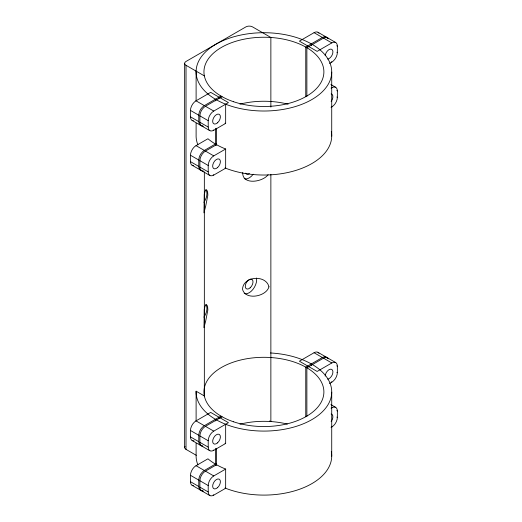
<?xml version="1.0" encoding="UTF-8"?>
<svg xmlns="http://www.w3.org/2000/svg" width="522" height="522" viewBox="0 0 522 522"><rect width="100%" height="100%" fill="white"/><g stroke="black" fill="none" stroke-linecap="round" stroke-linejoin="round"><path stroke-width="0.78" d="M184.644 63.384L184.644 447.465M242.704 172.547C242.208 185.382 262.683 182.145 268.106 174.713M205.681 206.216L207.854 195.104L207.593 191.391L206.471 189.78L205.198 190.915L204.259 194.478L204.115 207.117M205.681 321.056L207.854 309.944L207.593 306.231L206.471 304.62L205.087 305.996L204.226 309.539L204.128 322.563M205.557 206.66L203.939 212.852L204.122 207.423M205.557 321.5L203.939 327.692L204.135 322.857M193.466 120.784A7.843 4.528 -60 0 1 190.471 116.824L190.471 110.423A7.843 4.528 -60 0 1 196.018 100.824L210.692 92.348L219.012 97.151L219.012 98.351M318.994 33.284A7.843 4.528 -60 0 0 314.068 32.664L299.393 41.14L307.706 45.936L307.706 47.137M202.288 125.554A7.843 4.528 -60 0 1 198.784 121.626L198.784 115.225A7.843 4.528 -60 0 1 204.33 105.62L220.95 96.028L220.95 97.647M327.542 38.537A7.843 4.528 -60 0 0 322.387 37.467L305.762 47.058L305.762 96.674M203.397 126.194A7.843 4.528 -60 0 1 199.893 122.265L199.893 115.864A7.843 4.528 -60 0 1 205.44 106.266L222.059 96.668M328.416 38.726A7.843 4.528 -60 0 0 323.496 38.106L306.871 47.704L306.871 96.322M225.654 104.191L225.654 123.394L213.752 130.272A7.843 4.528 -60 0 1 208.213 127.068L208.213 120.667A7.843 4.528 -60 0 1 213.752 111.062L228.434 102.593L220.114 97.79M329.578 63.397L331.809 62.111A7.843 4.528 -60 0 0 337.356 52.507L337.356 46.106A7.843 4.528 -60 0 0 331.809 42.908L317.135 51.378L308.815 46.582M193.466 165.591A7.843 4.528 -60 0 1 190.471 161.637L190.471 155.236A7.843 4.528 -60 0 1 196.018 145.631L207.939 138.748A67.814 39.15 0 0 0 225.654 149.005L225.654 168.208L213.752 175.079L213.237 174.779M201.786 170.394A7.843 4.528 -60 0 1 198.784 166.433L198.784 160.032A7.843 4.528 -60 0 1 204.33 150.434L216.258 143.55M203.397 171.007A7.843 4.528 -60 0 1 199.893 167.079L199.893 160.678A7.843 4.528 -60 0 1 205.44 151.073L216.519 144.679M213.752 175.079A7.843 4.528 -60 0 1 208.213 171.875L208.213 165.474A7.843 4.528 -60 0 1 213.752 155.876L225.68 148.985M331.065 88.146L331.809 87.716A7.843 4.528 -60 0 1 337.356 90.913L337.356 97.32A7.843 4.528 -60 0 1 331.809 106.919L331.065 107.349M193.975 440.822A7.843 4.528 -60 0 1 190.471 436.894L190.471 430.493A7.843 4.528 -60 0 1 196.018 420.889L210.692 412.413L219.012 417.215L219.012 418.416M318.994 353.348A7.843 4.528 -60 0 0 314.068 352.728L299.393 361.204L307.706 366.007L307.706 367.207M202.288 445.625A7.843 4.528 -60 0 1 198.784 441.697L198.784 435.296A7.843 4.528 -60 0 1 204.33 425.691L220.95 416.093L220.95 417.717M327.314 358.151A7.843 4.528 -60 0 0 322.387 357.531L305.762 367.129L305.762 416.739M202.895 446.29A7.843 4.528 -60 0 1 199.893 442.336L199.893 435.935A7.843 4.528 -60 0 1 205.44 426.33L222.059 416.732M328.416 358.79A7.843 4.528 -60 0 0 323.496 358.17L306.871 367.769L306.871 416.386M225.654 424.262L225.654 443.465L213.752 450.336A7.843 4.528 -60 0 1 208.213 447.132L208.213 440.731A7.843 4.528 -60 0 1 213.752 431.133L228.434 422.657L220.114 417.854M329.578 383.468L331.809 382.176A7.843 4.528 -60 0 0 337.356 372.577L337.356 366.176A7.843 4.528 -60 0 0 331.809 362.973L317.135 371.449L308.815 366.646M193.466 485.656A7.843 4.528 -60 0 1 190.471 481.702L190.471 475.301A7.843 4.528 -60 0 1 196.018 465.702L207.939 458.812A67.814 39.15 0 0 0 225.654 469.069L225.654 488.272L213.752 495.143L213.237 494.843M202.288 490.432A7.843 4.528 -60 0 1 198.784 486.504L198.784 480.103A7.843 4.528 -60 0 1 204.33 470.498L216.258 463.614M203.397 491.072A7.843 4.528 -60 0 1 199.893 487.143L199.893 480.742A7.843 4.528 -60 0 1 205.44 471.138L216.519 464.743M213.752 495.143A7.843 4.528 -60 0 1 208.213 491.946L208.213 485.545A7.843 4.528 -60 0 1 213.752 475.94L225.68 469.056M331.065 408.211L331.809 407.78A7.843 4.528 -60 0 1 337.356 410.984L337.356 417.385A7.843 4.528 -60 0 1 331.809 426.989L331.065 427.414M317.989 32.273L326.309 37.075M327.411 37.714L335.731 42.517M314.068 32.664L322.387 37.467M323.496 38.106L331.809 42.908M336.834 45.806L337.356 46.106M336.834 52.207L337.356 52.507M331.287 61.811L331.809 62.111M330.876 84.525L335.731 87.324M331.287 87.415L331.809 87.716M336.834 90.619L337.356 90.913M336.834 97.02L337.356 97.32M331.287 106.618L331.809 106.919M270.866 107.088L270.866 37.473L252.55 26.896A4.705 2.714 0 0 0 245.895 26.896L186.021 61.459A4.705 2.714 0 0 0 186.021 65.302L204.343 75.879M196.018 100.824L204.33 105.62M205.44 106.266L213.752 111.062M190.471 110.423L198.784 115.225M199.893 115.864L208.213 120.667M190.471 116.824L198.784 121.626M199.893 122.265L208.213 127.068M213.237 129.971L213.752 130.272M192.096 120.412L200.409 125.215M201.518 125.854L209.837 130.657M196.018 145.631L204.33 150.434M205.44 151.073L213.752 155.876M190.471 155.236L198.784 160.032M199.893 160.678L208.213 165.474M190.471 161.637L198.784 166.433M199.893 167.079L208.213 171.875M192.096 165.226L200.409 170.022M201.518 170.668L209.837 175.464M317.989 352.343L326.309 357.146M327.411 357.785L335.731 362.588M314.068 352.728L322.387 357.531M323.496 358.17L331.809 362.973M336.834 365.876L337.356 366.176M336.834 372.277L337.356 372.577M331.287 381.876L331.809 382.176M330.876 404.596L335.731 407.395M331.287 407.48L331.809 407.78M336.834 410.683L337.356 410.984M336.834 417.085L337.356 417.385M331.287 426.689L331.809 426.989M269.724 420.889L270.866 421.554L270.866 174.302M196.109 420.797L196.109 391.193L204.343 395.944M196.018 420.889L204.33 425.691M205.44 426.33L213.752 431.133M190.471 430.493L198.784 435.296M199.893 435.935L208.213 440.731M190.471 436.894L198.784 441.697M199.893 442.336L208.213 447.132M213.237 450.036L213.752 450.336M192.096 440.483L200.409 445.286M201.518 445.925L209.837 450.721M185.036 446.382A4.705 2.714 0 0 0 186.021 449.383L196.324 455.334M196.018 465.702L204.33 470.498M205.44 471.138L213.752 475.94M190.471 475.301L198.784 480.103M199.893 480.742L208.213 485.545M190.471 481.702L198.784 486.504M199.893 487.143L208.213 491.946M192.096 485.29L200.409 490.093M201.518 490.732L209.837 495.535M331.724 72.088A67.814 39.15 0 0 1 229.667 105.659A67.814 39.15 0 0 1 230.346 37.845A67.814 39.15 0 0 1 331.724 72.088L331.724 136.105M331.724 392.159L331.724 456.169M311.308 43.861L311.308 45.479M311.308 363.925L311.308 365.55M216.519 128.229L216.519 145.246M216.519 448.294L216.519 465.311M215.41 99.226L215.41 100.85M215.41 128.399L215.41 145.416M215.41 419.296L215.41 420.915M215.41 448.463L215.41 465.48M204.343 171.901L204.343 396.746M196.109 71.123L196.109 100.733M196.109 123.133L196.109 135.139A67.814 39.15 0 0 0 197.923 144.901M196.109 443.204L196.109 455.204A67.814 39.15 0 0 0 197.923 464.971M186.021 65.302L186.021 449.383M270.468 352.963A67.814 39.15 0 0 1 331.561 394.704A67.814 39.15 0 0 1 260.87 431.048A67.814 39.15 0 0 1 196.109 391.193M331.3 451.563A67.814 39.15 0 0 1 298.558 489.603A67.814 39.15 0 0 1 225.034 488.024M249.418 173.552A5.488 3.171 -60 0 1 245.608 173.147M205.753 189.584A10.662 6.153 -60 0 1 203.932 202.314M253.216 174.218A10.662 6.153 -60 0 1 244.205 178.674M205.753 304.424A10.662 6.153 -60 0 1 203.932 317.154M256.504 277.985A10.662 6.153 -60 0 1 252.987 289.351A10.662 6.153 -60 0 1 244.205 293.514M239.931 104.139A59.978 34.628 0 0 1 288.111 104.191M239.931 424.203A59.978 34.628 0 0 1 287.341 424.073M331.3 131.492A67.814 39.15 0 0 1 298.558 169.533A67.814 39.15 0 0 1 225.034 167.953M325.199 55.691A5.488 3.171 -60 0 1 329.865 49.251A5.488 3.171 -60 0 1 332.762 53.218A5.488 3.171 -60 0 1 327.685 59.09M225.654 123.394A67.814 39.15 0 0 1 225.047 123.153M331.137 93.934A5.488 3.171 -60 0 1 331.137 101.477M325.167 376.088A5.488 3.171 -60 0 1 329.682 369.387A5.488 3.171 -60 0 1 332.788 373.171A5.488 3.171 -60 0 1 327.685 379.155M225.654 443.465A67.814 39.15 0 0 1 225.047 443.224M331.137 414.005A5.488 3.171 -60 0 1 331.137 421.541M268.954 286.819C266.344 296.568 245.47 300.705 242.534 289.325C242.926 276.073 266.037 274.363 268.954 286.819M233.588 101.738A59.978 34.628 0 0 0 323.888 72.088A59.978 34.628 0 0 0 234.267 41.767A59.978 34.628 0 0 0 233.588 101.738M233.588 421.802A59.978 34.628 0 0 0 323.888 392.159A59.978 34.628 0 0 0 234.267 361.831A59.978 34.628 0 0 0 233.588 421.802M250.142 287.831A5.488 3.171 -60 0 0 251.885 279.335A5.488 3.171 -60 0 0 245.392 285.09A5.488 3.171 -60 0 0 250.142 287.831M217.53 122.814A5.488 3.171 -60 0 0 219.273 114.311A5.488 3.171 -60 0 0 212.78 120.073A5.488 3.171 -60 0 0 217.53 122.814M217.53 167.621A5.488 3.171 -60 0 0 219.273 159.125A5.488 3.171 -60 0 0 212.78 164.88A5.488 3.171 -60 0 0 217.53 167.621M217.53 442.884A5.488 3.171 -60 0 0 219.273 434.382A5.488 3.171 -60 0 0 212.78 440.137A5.488 3.171 -60 0 0 217.53 442.884M217.53 487.692A5.488 3.171 -60 0 0 219.273 479.189A5.488 3.171 -60 0 0 212.78 484.945A5.488 3.171 -60 0 0 217.53 487.692"/></g></svg>
